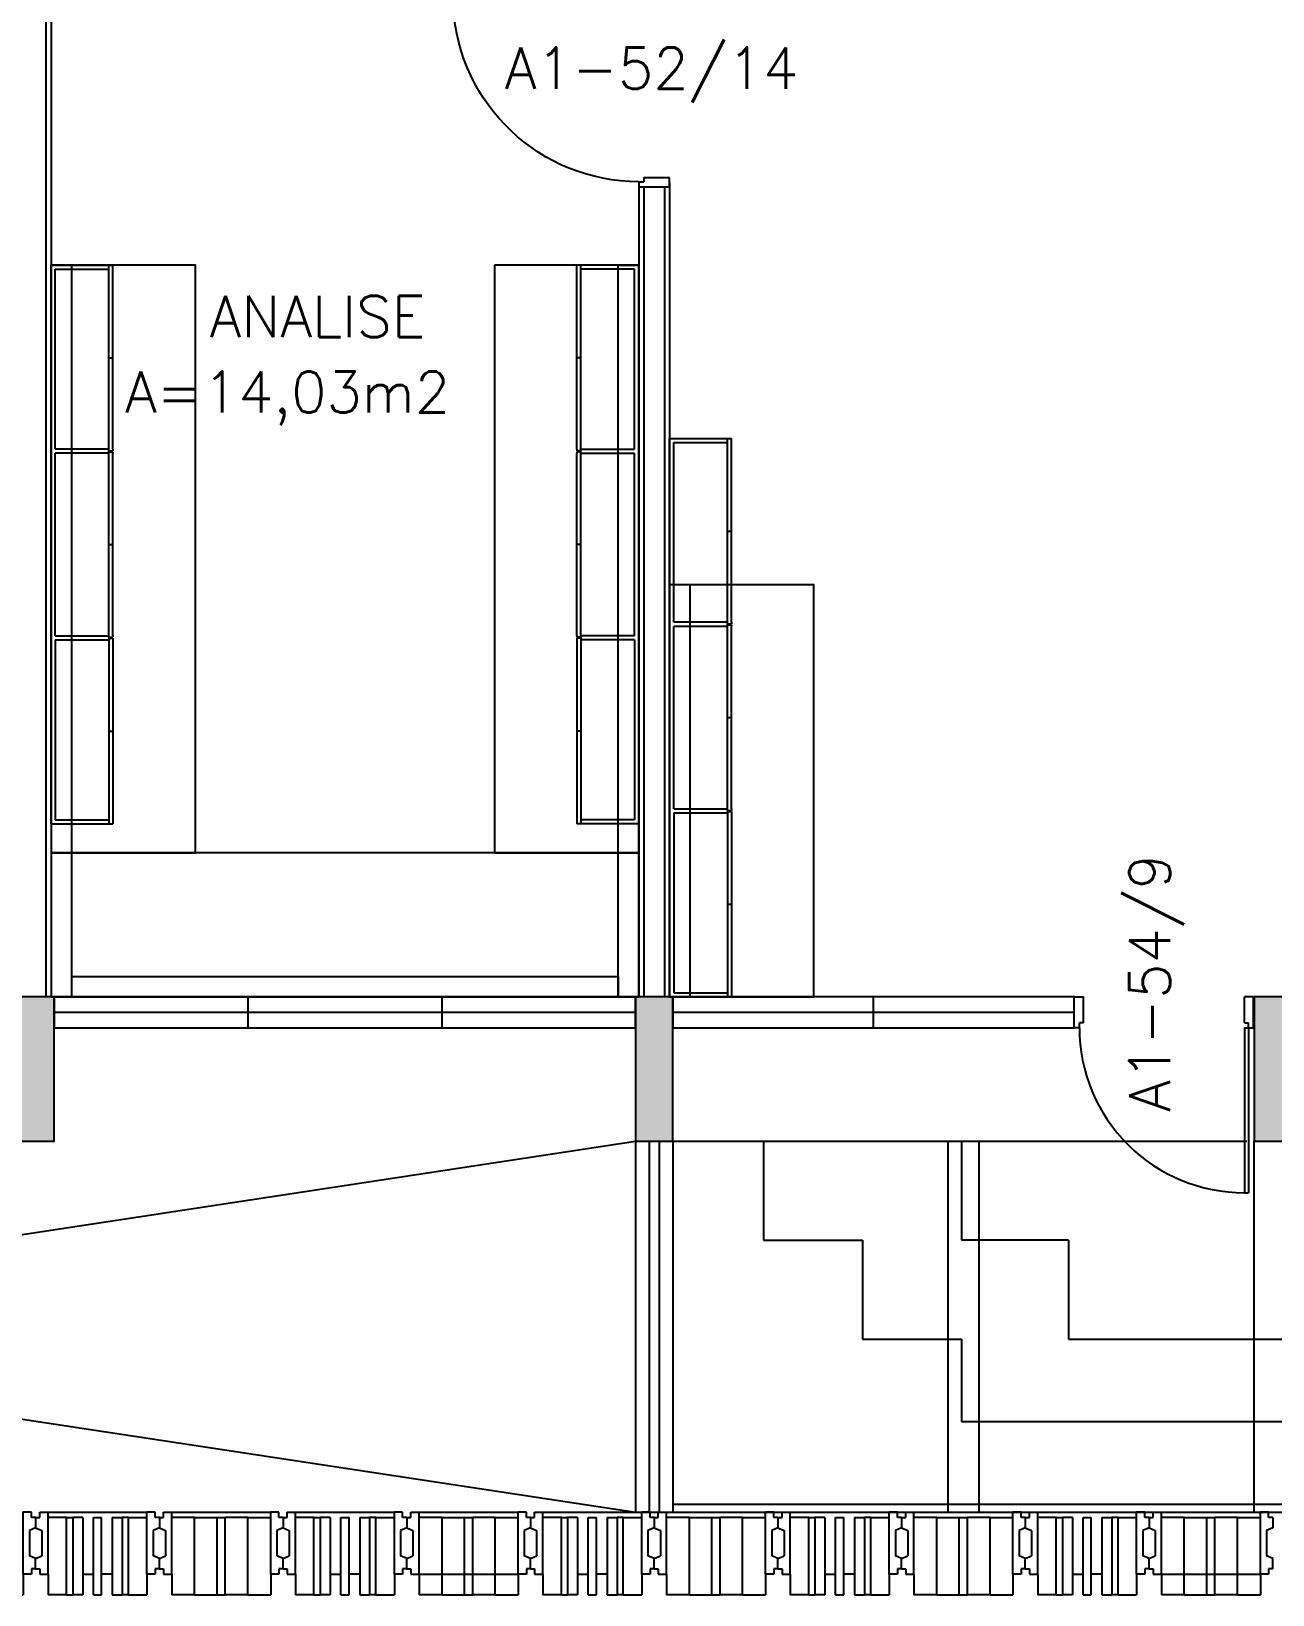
# Model space of a CAD drawing. Header units: inches. Extents: x -15 to 119, y -6 to 56.
# Drawn here: x 47.98 to 54, y 0.02 to 7.61 of the extents above; entities that cross this region are included whole.
import ezdxf

# ---------------------------------------------------------------- set-up
doc = ezdxf.new("R2010")
doc.units = ezdxf.units.IN
doc.header["$MEASUREMENT"] = 0
doc.header["$PDMODE"] = 1
doc.linetypes.add('HIDDEN', pattern=[9.525, 6.35, -3.175])
doc.layers.get('0').update_dxf_attribs({"linetype": 'CONTINUOUS'})
for name, color, linetype in [('ar-acesso', 2, 'CONTINUOUS'), ('ar-alv', 2, 'CONTINUOUS'), ('ar-armarioproj', 1, 'HIDDEN'), ('ar-brs', 1, 'CONTINUOUS'), ('ar-castelo', 2, 'CONTINUOUS'), ('ar-esq', 2, 'CONTINUOUS'), ('ar-estc', 3, 'CONTINUOUS'), ('ar-estc-b', 253, 'CONTINUOUS'), ('ar-porta', 1, 'CONTINUOUS'), ('ar-proj', 1, 'HIDDEN'), ('ar-reboco', 2, 'CONTINUOUS'), ('ar-xis', 1, 'CONTINUOUS'), ('banc', 1, 'CONTINUOUS'), ('brs-proj', 1, 'HIDDEN'), ('brs1', 2, 'CONTINUOUS'), ('brs2', 1, 'CONTINUOUS'), ('brs3', 1, 'CONTINUOUS'), ('brs4', 1, 'CONTINUOUS'), ('brs5', 1, 'CONTINUOUS'), ('cong', 7, 'CONTINUOUS'), ('ENDEREÇO', 2, 'CONTINUOUS'), ('esq-01', 3, 'CONTINUOUS'), ('esq-02', 2, 'CONTINUOUS'), ('estc-01', 3, 'CONTINUOUS'), ('h-estc', 8, 'CONTINUOUS'), ('ptm', 2, 'CONTINUOUS')]:
    doc.layers.add(name, color=color, linetype=linetype)
doc.styles.add('UNB-100', font='simplex.shx', dxfattribs={"height": 0.2})

# ---------------------------------------------------------------- blocks, each defined once
blk = doc.blocks.new('plr01-01p')
at = {"layer": 'h-estc'}
blk.add_hatch(color=256, dxfattribs=at).paths.add_polyline_path([(0.09, 0.075), (-0.09, 0.075), (-0.09, -0.625), (0.09, -0.625)])
at = {"layer": 'cong'}
blk.add_point((0, 0), dxfattribs=at)
at = {"layer": 'estc-01'}
blk.add_lwpolyline([(-0.09, 0.075), (-0.09, -0.625), (0.09, -0.625), (0.09, 0.075)], close=True, dxfattribs=at)
blk = doc.blocks.new('esq02-01p')
at = {"layer": 'cong'}
blk.add_point((0, 0), dxfattribs=at)
at = {"layer": 'esq-01'}
for p, q in [((2.91, 0), (0.09, 0)), ((1.03, -0.075), (1.03, 0.075)), ((1.97, -0.075), (1.97, 0.075))]:
    blk.add_line(p, q, dxfattribs=at)
at = {"layer": 'esq-02'}
blk.add_lwpolyline([(2.91, -0.075), (0.09, -0.075), (0.09, 0.075), (2.91, 0.075)], close=True, dxfattribs=at)
blk = doc.blocks.new('pm-90-01p')
at = {"layer": 'cong'}
blk.add_point((0, 0), dxfattribs=at)
at = {"layer": 'ptm'}
for p, q in [((0.105, 0.075), (0.105, 0.9748)), ((0.125, 0.9748), (0.105, 0.9748)), ((0.125, 0.075), (0.125, 0.9748)), ((0.105, 0.075), (0.08, 0.075)), ((0.08, 0.075), (0.08, -0.075)), ((0.125, 0.075), (0.105, 0.075)), ((0.125, 0.075), (0.105, 0.075)), ((0.105, 0.075), (0.105, 0.05)), ((0.125, 0.05), (0.105, 0.05)), ((0.125, 0.05), (0.125, -0.075)), ((0.955, 0.05), (0.955, -0.075)), ((0.955, 0.05), (0.975, 0.05)), ((0.975, 0.075), (1, 0.075)), ((0.975, 0.075), (0.975, 0.05)), ((1, 0.075), (1, -0.075)), ((0.08, -0.075), (0.125, -0.075)), ((1, -0.075), (0.955, -0.075))]:
    blk.add_line(p, q, dxfattribs=at)
at = {"layer": 'ptm', "color": 1}
blk.add_arc((0.0729, 0.0742), 0.9021, 0.05396, 86.68701, dxfattribs=at)
blk = doc.blocks.new('pm-80-01p')
at = {"layer": 'cong'}
blk.add_point((0, 0), dxfattribs=at)
at = {"layer": 'ptm'}
for p, q in [((0.105, 0.075), (0.105, 0.875)), ((0.125, 0.875), (0.105, 0.875)), ((0.125, 0.075), (0.125, 0.875)), ((0.105, 0.075), (0.08, 0.075)), ((0.08, 0.075), (0.08, -0.075)), ((0.125, 0.075), (0.105, 0.075)), ((0.105, 0.075), (0.105, 0.05)), ((0.125, 0.05), (0.105, 0.05)), ((0.125, 0.05), (0.125, -0.075)), ((0.905, 0.05), (0.905, -0.075)), ((0.905, 0.05), (0.925, 0.05)), ((0.925, 0.075), (0.95, 0.075)), ((0.925, 0.075), (0.925, 0.05)), ((0.95, 0.075), (0.95, -0.075)), ((0.08, -0.075), (0.125, -0.075)), ((0.95, -0.075), (0.905, -0.075))]:
    blk.add_line(p, q, dxfattribs=at)
at = {"layer": 'ptm', "color": 1}
blk.add_arc((0.125, 0.075), 0.8, 360, 90, dxfattribs=at)
blk = doc.blocks.new('esq05-01p')
at = {"layer": 'cong'}
blk.add_point((0, 0), dxfattribs=at)
at = {"layer": 'esq-01'}
blk.add_line((2.0375, 0), (0.09, 0), dxfattribs=at)
at = {"layer": 'esq-02'}
blk.add_line((1.06375, 0.075), (1.06375, -0.075), dxfattribs=at)
blk.add_lwpolyline([(2.0375, -0.075), (0.09, -0.075), (0.09, 0.075), (2.0375, 0.075), (2.0375, -0.075)], close=True, dxfattribs=at)
at = {"xscale": -1}
blk.add_blockref('pm-80-01p', (2.9875, 0), dxfattribs=at)
blk = doc.blocks.new('BRS01-03C')
at = {"layer": 'brs-proj'}
blk.add_line((0.54, 0.075), (0.06, 0.075), dxfattribs=at)
at = {"layer": 'brs1'}
for p, q in [((0, 0.05), (0.02, 0.05)), ((0, 0.05), (0, 0)), ((0, 0), (0.03, -0.013)), ((0.02, 0.075), (0.06, 0.075)), ((0.02, 0.05), (0.02, 0.075)), ((0.06, 0.075), (0.06, -0.225)), ((0.54, 0.075), (0.54, -0.225)), ((0.58, 0.075), (0.54, 0.075)), ((0.6, 0), (0.57, -0.013)), ((0.58, 0.05), (0.58, 0.075)), ((0.6, 0.05), (0.58, 0.05)), ((0.6, 0.05), (0.6, 0)), ((0.03, -0.137), (0.03, -0.013)), ((0.57, -0.137), (0.57, -0.013)), ((0, -0.15), (0.03, -0.137)), ((0, -0.2), (0, -0.15)), ((0.6, -0.15), (0.57, -0.137)), ((0.6, -0.2), (0.6, -0.15)), ((0, -0.2), (0.02, -0.2)), ((0.02, -0.2), (0.02, -0.225)), ((0.02, -0.225), (0.06, -0.225)), ((0.58, -0.225), (0.54, -0.225)), ((0.58, -0.2), (0.58, -0.225)), ((0.6, -0.2), (0.58, -0.2))]:
    blk.add_line(p, q, dxfattribs=at)
at = {"layer": 'brs2'}
blk.add_line((0.54, -0.225), (0.06, -0.225), dxfattribs=at)
at = {"layer": 'brs3'}
for p, q in [((0.28, 0.175), (0.28, -0.2)), ((0.32, 0.175), (0.28, 0.175)), ((0.32, 0.175), (0.32, -0.2)), ((0.32, -0.2), (0.28, -0.2))]:
    blk.add_line(p, q, dxfattribs=at)
at = {"layer": 'brs4'}
for p, q in [((0.06, 0.075), (0.06, 0.175)), ((0.1711, 0.175), (0.06, 0.175)), ((0.1711, 0.175), (0.1711, -0.2)), ((0.4289, 0.175), (0.54, 0.175)), ((0.4289, 0.175), (0.4289, -0.2)), ((0.54, 0.075), (0.54, 0.175)), ((0.1711, -0.2), (0.06, -0.2)), ((0.4289, -0.2), (0.54, -0.2))]:
    blk.add_line(p, q, dxfattribs=at)
at = {"layer": 'brs4', "color": 1}
for p, q in [((0.1711, 0.175), (0.28, 0.175)), ((0.4289, 0.175), (0.32, 0.175)), ((0.1711, -0.2), (0.28, -0.2)), ((0.4289, -0.2), (0.32, -0.2))]:
    blk.add_line(p, q, dxfattribs=at)
at = {"layer": 'brs5'}
blk.add_line((0.54, 0.075), (0.06, 0.075), dxfattribs=at)
at = {"layer": 'cong'}
blk.add_point((0, 0), dxfattribs=at)
blk = doc.blocks.new('brs01-01p-leste')
at = {"layer": 'brs1'}
for p, q in [((-3, 0.2), (-2.98, 0.2)), ((-3, 0.2), (-3, 0.15)), ((-2.98, 0.225), (-2.94, 0.225)), ((-2.98, 0.2), (-2.98, 0.225)), ((-2.94, -0.075), (-2.94, 0.225)), ((-2.42, 0.225), (-2.46, 0.225)), ((-2.46, -0.075), (-2.46, 0.225)), ((-2.42, 0.2), (-2.42, 0.225)), ((-2.4, 0.2), (-2.42, 0.2)), ((-2.4, 0.2), (-2.38, 0.2)), ((-2.4, 0.2), (-2.4, 0.15)), ((-2.4, 0.2), (-2.4, 0.15)), ((-2.38, 0.225), (-2.34, 0.225)), ((-2.38, 0.2), (-2.38, 0.225)), ((-2.34, -0.075), (-2.34, 0.225)), ((-1.82, 0.225), (-1.86, 0.225)), ((-1.86, -0.075), (-1.86, 0.225)), ((-1.82, 0.2), (-1.82, 0.225)), ((-1.8, 0.2), (-1.82, 0.2)), ((-1.8, 0.2), (-1.78, 0.2)), ((-1.8, 0.2), (-1.8, 0.15)), ((-1.8, 0.2), (-1.8, 0.15)), ((-1.78, 0.225), (-1.74, 0.225)), ((-1.78, 0.2), (-1.78, 0.225)), ((-1.74, -0.075), (-1.74, 0.225)), ((-1.22, 0.225), (-1.26, 0.225)), ((-1.26, -0.075), (-1.26, 0.225)), ((-1.22, 0.2), (-1.22, 0.225)), ((-1.2, 0.2), (-1.22, 0.2)), ((-1.2, 0.2), (-1.18, 0.2)), ((-1.2, 0.2), (-1.2, 0.15)), ((-1.2, 0.2), (-1.2, 0.15)), ((-1.18, 0.225), (-1.14, 0.225)), ((-1.18, 0.2), (-1.18, 0.225)), ((-1.14, -0.075), (-1.14, 0.225)), ((-0.62, 0.225), (-0.66, 0.225)), ((-0.66, -0.075), (-0.66, 0.225)), ((-0.62, 0.2), (-0.62, 0.225)), ((-0.6, 0.2), (-0.62, 0.2)), ((-0.6, 0.2), (-0.6, 0.15)), ((-0.6, 0.2), (-0.58, 0.2)), ((-0.6, 0.2), (-0.6, 0.15)), ((-0.58, 0.225), (-0.54, 0.225)), ((-0.58, 0.2), (-0.58, 0.225)), ((-0.54, -0.075), (-0.54, 0.225)), ((-0.02, 0.225), (-0.06, 0.225)), ((-0.06, -0.075), (-0.06, 0.225)), ((-0.02, 0.2), (-0.02, 0.225)), ((0, 0.2), (-0.02, 0.2)), ((0, 0.2), (0, 0.15)), ((-3, 0.15), (-2.97, 0.137)), ((-2.97, 0.137), (-2.97, 0.013)), ((-2.4, 0.15), (-2.43, 0.137)), ((-2.43, 0.137), (-2.43, 0.013)), ((-2.4, 0.15), (-2.37, 0.137)), ((-2.37, 0.137), (-2.37, 0.013)), ((-1.8, 0.15), (-1.83, 0.137)), ((-1.83, 0.137), (-1.83, 0.013)), ((-1.8, 0.15), (-1.77, 0.137)), ((-1.77, 0.137), (-1.77, 0.013)), ((-1.2, 0.15), (-1.23, 0.137)), ((-1.23, 0.137), (-1.23, 0.013)), ((-1.2, 0.15), (-1.17, 0.137)), ((-1.17, 0.137), (-1.17, 0.013)), ((-0.6, 0.15), (-0.63, 0.137)), ((-0.63, 0.137), (-0.63, 0.013)), ((-0.6, 0.15), (-0.57, 0.137)), ((-0.57, 0.137), (-0.57, 0.013)), ((0, 0.15), (-0.03, 0.137)), ((-0.03, 0.137), (-0.03, 0.013)), ((-3, 0), (-2.97, 0.013)), ((-2.4, 0), (-2.43, 0.013)), ((-2.4, 0), (-2.37, 0.013)), ((-1.8, 0), (-1.83, 0.013)), ((-1.8, 0), (-1.77, 0.013)), ((-1.2, 0), (-1.23, 0.013)), ((-1.2, 0), (-1.17, 0.013)), ((-0.6, 0), (-0.63, 0.013)), ((-0.6, 0), (-0.57, 0.013)), ((0, 0), (-0.03, 0.013)), ((-3, -0.05), (-3, 0)), ((-3, -0.05), (-2.98, -0.05)), ((-2.98, -0.05), (-2.98, -0.075)), ((-2.98, -0.075), (-2.94, -0.075)), ((-2.42, -0.075), (-2.46, -0.075)), ((-2.42, -0.05), (-2.42, -0.075)), ((-2.4, -0.05), (-2.42, -0.05)), ((-2.4, -0.05), (-2.4, 0)), ((-2.4, -0.05), (-2.4, 0)), ((-2.4, -0.05), (-2.38, -0.05)), ((-2.38, -0.05), (-2.38, -0.075)), ((-2.38, -0.075), (-2.34, -0.075)), ((-1.82, -0.075), (-1.86, -0.075)), ((-1.82, -0.05), (-1.82, -0.075)), ((-1.8, -0.05), (-1.82, -0.05)), ((-1.8, -0.05), (-1.8, 0)), ((-1.8, -0.05), (-1.8, 0)), ((-1.8, -0.05), (-1.78, -0.05)), ((-1.78, -0.05), (-1.78, -0.075)), ((-1.78, -0.075), (-1.74, -0.075)), ((-1.22, -0.075), (-1.26, -0.075)), ((-1.22, -0.05), (-1.22, -0.075)), ((-1.2, -0.05), (-1.22, -0.05)), ((-1.2, -0.05), (-1.2, 0)), ((-1.2, -0.05), (-1.2, 0)), ((-1.2, -0.05), (-1.18, -0.05)), ((-1.18, -0.05), (-1.18, -0.075)), ((-1.18, -0.075), (-1.14, -0.075)), ((-0.62, -0.075), (-0.66, -0.075)), ((-0.62, -0.05), (-0.62, -0.075)), ((-0.6, -0.05), (-0.62, -0.05)), ((-0.6, -0.05), (-0.6, 0)), ((-0.6, -0.05), (-0.6, 0)), ((-0.6, -0.05), (-0.58, -0.05)), ((-0.58, -0.05), (-0.58, -0.075)), ((-0.58, -0.075), (-0.54, -0.075)), ((-0.02, -0.075), (-0.06, -0.075)), ((-0.02, -0.05), (-0.02, -0.075)), ((0, -0.05), (-0.02, -0.05)), ((0, -0.05), (0, 0))]:
    blk.add_line(p, q, dxfattribs=at)
at = {"layer": 'brs2'}
for p, q in [((-2.94, 0.225), (-2.46, 0.225)), ((-2.34, 0.225), (-1.86, 0.225)), ((-2.2289, 0.2), (-2.12, 0.2)), ((-1.9711, 0.2), (-2.08, 0.2)), ((-1.74, 0.225), (-1.26, 0.225)), ((-1.14, 0.225), (-0.66, 0.225)), ((-1.0289, 0.2), (-0.92, 0.2)), ((-0.7711, 0.2), (-0.88, 0.2)), ((-0.54, 0.225), (-0.06, 0.225)), ((-2.7716, -0.075), (-2.72, -0.075)), ((-2.6284, -0.075), (-2.68, -0.075)), ((-1.5716, -0.075), (-1.52, -0.075)), ((-1.4284, -0.075), (-1.48, -0.075)), ((-0.3716, -0.075), (-0.32, -0.075)), ((-0.2284, -0.075), (-0.28, -0.075)), ((-2.2289, -0.175), (-2.12, -0.175)), ((-1.9711, -0.175), (-2.08, -0.175)), ((-1.0289, -0.175), (-0.92, -0.175)), ((-0.7711, -0.175), (-0.88, -0.175))]:
    blk.add_line(p, q, dxfattribs=at)
at = {"layer": 'brs3'}
for p, q in [((-2.82, 0.2), (-2.82, -0.175)), ((-2.7716, 0.2), (-2.82, 0.2)), ((-2.7716, 0.2), (-2.7716, -0.175)), ((-2.6284, 0.2), (-2.6284, -0.175)), ((-2.6284, 0.2), (-2.58, 0.2)), ((-2.58, 0.2), (-2.58, -0.175)), ((-2.12, -0.175), (-2.12, 0.2)), ((-2.12, 0.2), (-2.08, 0.2)), ((-2.08, -0.175), (-2.08, 0.2)), ((-1.62, 0.2), (-1.62, -0.175)), ((-1.5716, 0.2), (-1.62, 0.2)), ((-1.5716, 0.2), (-1.5716, -0.175)), ((-1.4284, 0.2), (-1.4284, -0.175)), ((-1.4284, 0.2), (-1.38, 0.2)), ((-1.38, 0.2), (-1.38, -0.175)), ((-0.92, -0.175), (-0.92, 0.2)), ((-0.92, 0.2), (-0.88, 0.2)), ((-0.88, -0.175), (-0.88, 0.2)), ((-0.42, 0.2), (-0.42, -0.175)), ((-0.3716, 0.2), (-0.42, 0.2)), ((-0.3716, 0.2), (-0.3716, -0.175)), ((-0.2284, 0.2), (-0.2284, -0.175)), ((-0.2284, 0.2), (-0.18, 0.2)), ((-0.18, 0.2), (-0.18, -0.175)), ((-2.7716, -0.175), (-2.82, -0.175)), ((-2.6284, -0.175), (-2.58, -0.175)), ((-2.12, -0.175), (-2.08, -0.175)), ((-1.5716, -0.175), (-1.62, -0.175)), ((-1.4284, -0.175), (-1.38, -0.175)), ((-0.92, -0.175), (-0.88, -0.175)), ((-0.3716, -0.175), (-0.42, -0.175)), ((-0.2284, -0.175), (-0.18, -0.175))]:
    blk.add_line(p, q, dxfattribs=at)
at = {"layer": 'brs4'}
for p, q in [((-2.85, 0.2), (-2.94, 0.2)), ((-2.85, -0.175), (-2.85, 0.2)), ((-2.85, 0.2), (-2.82, 0.2)), ((-2.72, -0.175), (-2.72, 0.2)), ((-2.72, 0.2), (-2.68, 0.2)), ((-2.68, -0.175), (-2.68, 0.2)), ((-2.55, 0.2), (-2.58, 0.2)), ((-2.55, 0.2), (-2.46, 0.2)), ((-2.55, -0.175), (-2.55, 0.2)), ((-2.2289, 0.2), (-2.34, 0.2)), ((-2.2289, -0.175), (-2.2289, 0.2)), ((-1.9711, 0.2), (-1.86, 0.2)), ((-1.9711, -0.175), (-1.9711, 0.2)), ((-1.65, 0.2), (-1.74, 0.2)), ((-1.65, -0.175), (-1.65, 0.2)), ((-1.65, 0.2), (-1.62, 0.2)), ((-1.52, -0.175), (-1.52, 0.2)), ((-1.52, 0.2), (-1.48, 0.2)), ((-1.48, -0.175), (-1.48, 0.2)), ((-1.35, 0.2), (-1.38, 0.2)), ((-1.35, 0.2), (-1.26, 0.2)), ((-1.35, -0.175), (-1.35, 0.2)), ((-1.0289, 0.2), (-1.14, 0.2)), ((-1.0289, -0.175), (-1.0289, 0.2)), ((-0.7711, 0.2), (-0.66, 0.2)), ((-0.7711, -0.175), (-0.7711, 0.2)), ((-0.45, 0.2), (-0.54, 0.2)), ((-0.45, -0.175), (-0.45, 0.2)), ((-0.45, 0.2), (-0.42, 0.2)), ((-0.32, -0.175), (-0.32, 0.2)), ((-0.32, 0.2), (-0.28, 0.2)), ((-0.28, -0.175), (-0.28, 0.2)), ((-0.15, 0.2), (-0.18, 0.2)), ((-0.15, 0.2), (-0.06, 0.2)), ((-0.15, -0.175), (-0.15, 0.2)), ((-2.94, -0.075), (-2.94, -0.175)), ((-2.46, -0.075), (-2.46, -0.175)), ((-2.34, -0.075), (-2.34, -0.175)), ((-1.86, -0.075), (-1.86, -0.175)), ((-1.74, -0.075), (-1.74, -0.175)), ((-1.26, -0.075), (-1.26, -0.175)), ((-1.14, -0.075), (-1.14, -0.175)), ((-0.66, -0.075), (-0.66, -0.175)), ((-0.54, -0.075), (-0.54, -0.175)), ((-0.06, -0.075), (-0.06, -0.175)), ((-2.85, -0.175), (-2.94, -0.175)), ((-2.85, -0.175), (-2.82, -0.175)), ((-2.72, -0.175), (-2.68, -0.175)), ((-2.55, -0.175), (-2.58, -0.175)), ((-2.55, -0.175), (-2.46, -0.175)), ((-2.2289, -0.175), (-2.34, -0.175)), ((-1.9711, -0.175), (-1.86, -0.175)), ((-1.65, -0.175), (-1.74, -0.175)), ((-1.65, -0.175), (-1.62, -0.175)), ((-1.52, -0.175), (-1.48, -0.175)), ((-1.35, -0.175), (-1.38, -0.175)), ((-1.35, -0.175), (-1.26, -0.175)), ((-1.0289, -0.175), (-1.14, -0.175)), ((-0.7711, -0.175), (-0.66, -0.175)), ((-0.45, -0.175), (-0.54, -0.175)), ((-0.45, -0.175), (-0.42, -0.175)), ((-0.32, -0.175), (-0.28, -0.175)), ((-0.15, -0.175), (-0.18, -0.175)), ((-0.15, -0.175), (-0.06, -0.175))]:
    blk.add_line(p, q, dxfattribs=at)
at = {"layer": 'cong'}
for p in [(-2.4, 0), (-1.8, 0), (-1.2, 0), (-0.6, 0), (0, 0)]:
    blk.add_point(p, dxfattribs=at)
blk = doc.blocks.new('bnc-09p')
at = {"layer": 'banc'}
blk.add_lwpolyline([(-1.425, 0), (1.425, 0), (1.425, 0.7), (-1.425, 0.7)], close=True, dxfattribs=at)
at = {"layer": 'cong'}
blk.add_point((0, 0), dxfattribs=at)
blk = doc.blocks.new('bnc-08p')
at = {"layer": 'banc'}
blk.add_lwpolyline([(-1, 0), (1, 0), (1, 0.7), (-1, 0.7)], close=True, dxfattribs=at)
at = {"layer": 'cong'}
blk.add_point((0, 0), dxfattribs=at)
blk = doc.blocks.new('mob-ar3')
at = {"layer": 'ar-armarioproj'}
for p, q in [((-1.3825, 0), (-1.3825, 0.3)), ((-0.49, 0.3), (-1.3825, 0.3)), ((-1.3825, 0.28), (-1.3825, 0.3)), ((-1.3825, 0.28), (-1.3825, 0.3)), ((-0.48, 0.28), (-1.3825, 0.28)), ((-1.3625, 0.02), (-1.3625, 0.28)), ((-0.9325, 0.28), (-0.9325, 0.3)), ((-0.49, 0.3), (-0.4825, 0.3)), ((-0.49, 0.28), (-0.49, 0.02)), ((-0.4825, 0.28), (-0.4825, 0.3)), ((0.425, 0.28), (-0.48, 0.28)), ((-0.4775, 0.3), (-0.47, 0.3)), ((-0.4775, 0.28), (-0.4775, 0.3)), ((0.415, 0.3), (-0.47, 0.3)), ((-0.47, 0.28), (-0.47, 0.02)), ((-0.0275, 0.28), (-0.0275, 0.3)), ((0.415, 0.3), (0.4225, 0.3)), ((0.415, 0.02), (0.415, 0.28)), ((0.4225, 0.28), (0.4225, 0.3)), ((0.425, 0.28), (1.3275, 0.28)), ((0.4275, 0.28), (0.4275, 0.3)), ((0.4275, 0.3), (0.435, 0.3)), ((0.435, 0.3), (1.3075, 0.3)), ((0.435, 0.02), (0.435, 0.28)), ((0.8775, 0.28), (0.8775, 0.3)), ((1.3075, 0.3), (1.3275, 0.3)), ((1.3075, 0.02), (1.3075, 0.28)), ((1.3275, 0), (1.3275, 0.3)), ((-0.49, 0.02), (-1.3625, 0.02)), ((0.415, 0.02), (-0.47, 0.02)), ((0.435, 0.02), (1.3075, 0.02)), ((1.3275, 0), (-1.3825, 0))]:
    blk.add_line(p, q, dxfattribs=at)
at = {"layer": 'cong'}
blk.add_point((-0.025, 0), dxfattribs=at)

msp = doc.modelspace()

# ---------------------------------------------------------------- linework, layer by layer
at = {"layer": 'ar-acesso'}
for p, q in [((50.91, 2.225), (50.91, 0.425)), ((51.09, 2.225), (51.09, 0.425)), ((51.09, 2.225), (53.875, 2.225)), ((51.53, 2.225), (51.53, 1.745)), ((52.49, 2.225), (52.49, 1.745)), ((51.53, 1.745), (52.01, 1.745)), ((52.01, 1.745), (52.01, 1.265)), ((53.01, 1.745), (52.49, 1.745)), ((53.01, 1.745), (53.01, 1.265)), ((52.01, 1.265), (52.49, 1.265)), ((52.49, 1.265), (52.49, 0.865)), ((53.01, 1.265), (58.61, 1.265)), ((52.49, 0.865), (58, 0.865)), ((51.09, 0.465), (59.91, 0.465)), ((50.91, 0.425), (61.275, 0.425))]:
    msp.add_line(p, q, dxfattribs=at)
at = {"layer": 'ar-alv'}
for p, q in [((48.05, 7.8), (48.05, 2.925)), ((50.95, 6.855), (50.95, 2.925)), ((51.05, 6.855), (51.05, 2.925))]:
    msp.add_line(p, q, dxfattribs=at)
at = {"layer": 'ar-castelo'}
for points in [[(48.075, 2.925), (48.175, 2.925), (48.175, 6.475), (48.075, 6.475)], [(50.925, 2.925), (50.825, 2.925), (50.825, 6.475), (50.925, 6.475)], [(51.075, 2.925), (51.175, 2.925), (51.175, 4.925), (51.075, 4.925)], [(50.825, 3.025), (50.825, 2.925), (48.175, 2.925), (48.175, 3.025)]]:
    msp.add_lwpolyline(points, close=True, dxfattribs=at)
at = {"layer": 'ar-esq'}
for p, q in [((50.975, 2.225), (50.975, 0.425)), ((51.025, 2.225), (51.025, 0.425))]:
    msp.add_line(p, q, dxfattribs=at)
at = {"layer": 'ar-proj'}
for p, q in [((52.425, 2.225), (52.425, 0.425)), ((52.575, 2.225), (52.575, 0.425)), ((53.91, 0.425), (53.91, 2.225)), ((53.91, 0.425), (53.91, 2.225))]:
    msp.add_line(p, q, dxfattribs=at)
at = {"layer": 'ar-reboco'}
for p, q in [((48.075, 7.775), (48.075, 2.925)), ((50.925, 6.875), (50.925, 2.925)), ((51.075, 6.875), (51.075, 2.925))]:
    msp.add_line(p, q, dxfattribs=at)
at = {"layer": 'ar-xis'}
for p, q in [((39.09, 0.425), (50.91, 2.225)), ((39.09, 2.2227), (50.91, 0.425))]:
    msp.add_line(p, q, dxfattribs=at)

# ---------------------------------------------------------------- block references
at = {"layer": 'ar-alv', "xscale": -1, "rotation": 180}
msp.add_blockref('esq05-01p', (51, 2.85), dxfattribs=at)
at = {"layer": 'ar-armarioproj', "rotation": 269.9999999999998}
for p in [(48.075, 5.0925), (51.075, 4.2525)]:
    msp.add_blockref('mob-ar3', p, dxfattribs=at)
at = {"layer": 'ar-armarioproj', "xscale": -1, "rotation": 90.00000000000024}
msp.add_blockref('mob-ar3', (50.925, 5.0925), dxfattribs=at)
at = {"layer": 'ar-brs'}
for p in [(49.8, 0.2), (53.4, 0.2)]:
    msp.add_blockref('brs01-01p-leste', p, dxfattribs=at)
at = {"layer": 'ar-brs', "rotation": 180}
for p in [(50.4, 0.2), (54, 0.2)]:
    msp.add_blockref('BRS01-03C', p, dxfattribs=at)
at = {"layer": 'ar-esq', "xscale": -1, "rotation": 180}
msp.add_blockref('esq02-01p', (48, 2.85), dxfattribs=at)
at = {"layer": 'ar-estc'}
for p in [(48, 2.85), (51, 2.85), (54, 2.85)]:
    msp.add_blockref('plr01-01p', p, dxfattribs=at)
at = {"layer": 'ar-estc-b', "rotation": 270}
for name, p in [('bnc-09p', (48.075, 5.05)), ('bnc-09p', (50.225, 5.05)), ('bnc-08p', (51.075, 3.925))]:
    msp.add_blockref(name, p, dxfattribs=at)
at = {"layer": 'ar-estc-b'}
msp.add_blockref('bnc-09p', (49.5, 2.925), dxfattribs=at)
at = {"layer": 'ar-porta', "xscale": -1, "rotation": 90}
msp.add_blockref('pm-90-01p', (51, 7.855), dxfattribs=at)

# ---------------------------------------------------------------- texts
at = {"layer": 'ENDEREÇO', "style": 'UNB-100'}
for s, p in [('A1-52/14', (50.2759, 7.3312)), ('ANALISE', (48.8438, 6.1266)), ('A=14,03m2', (48.4333, 5.7597))]:
    msp.add_text(s, height=0.2, dxfattribs=at).set_placement(p)
msp.add_text('A1-54/9', height=0.2, rotation=90, dxfattribs=at).set_placement((53.5034, 2.3674))

doc.saveas('drawing.dxf')
